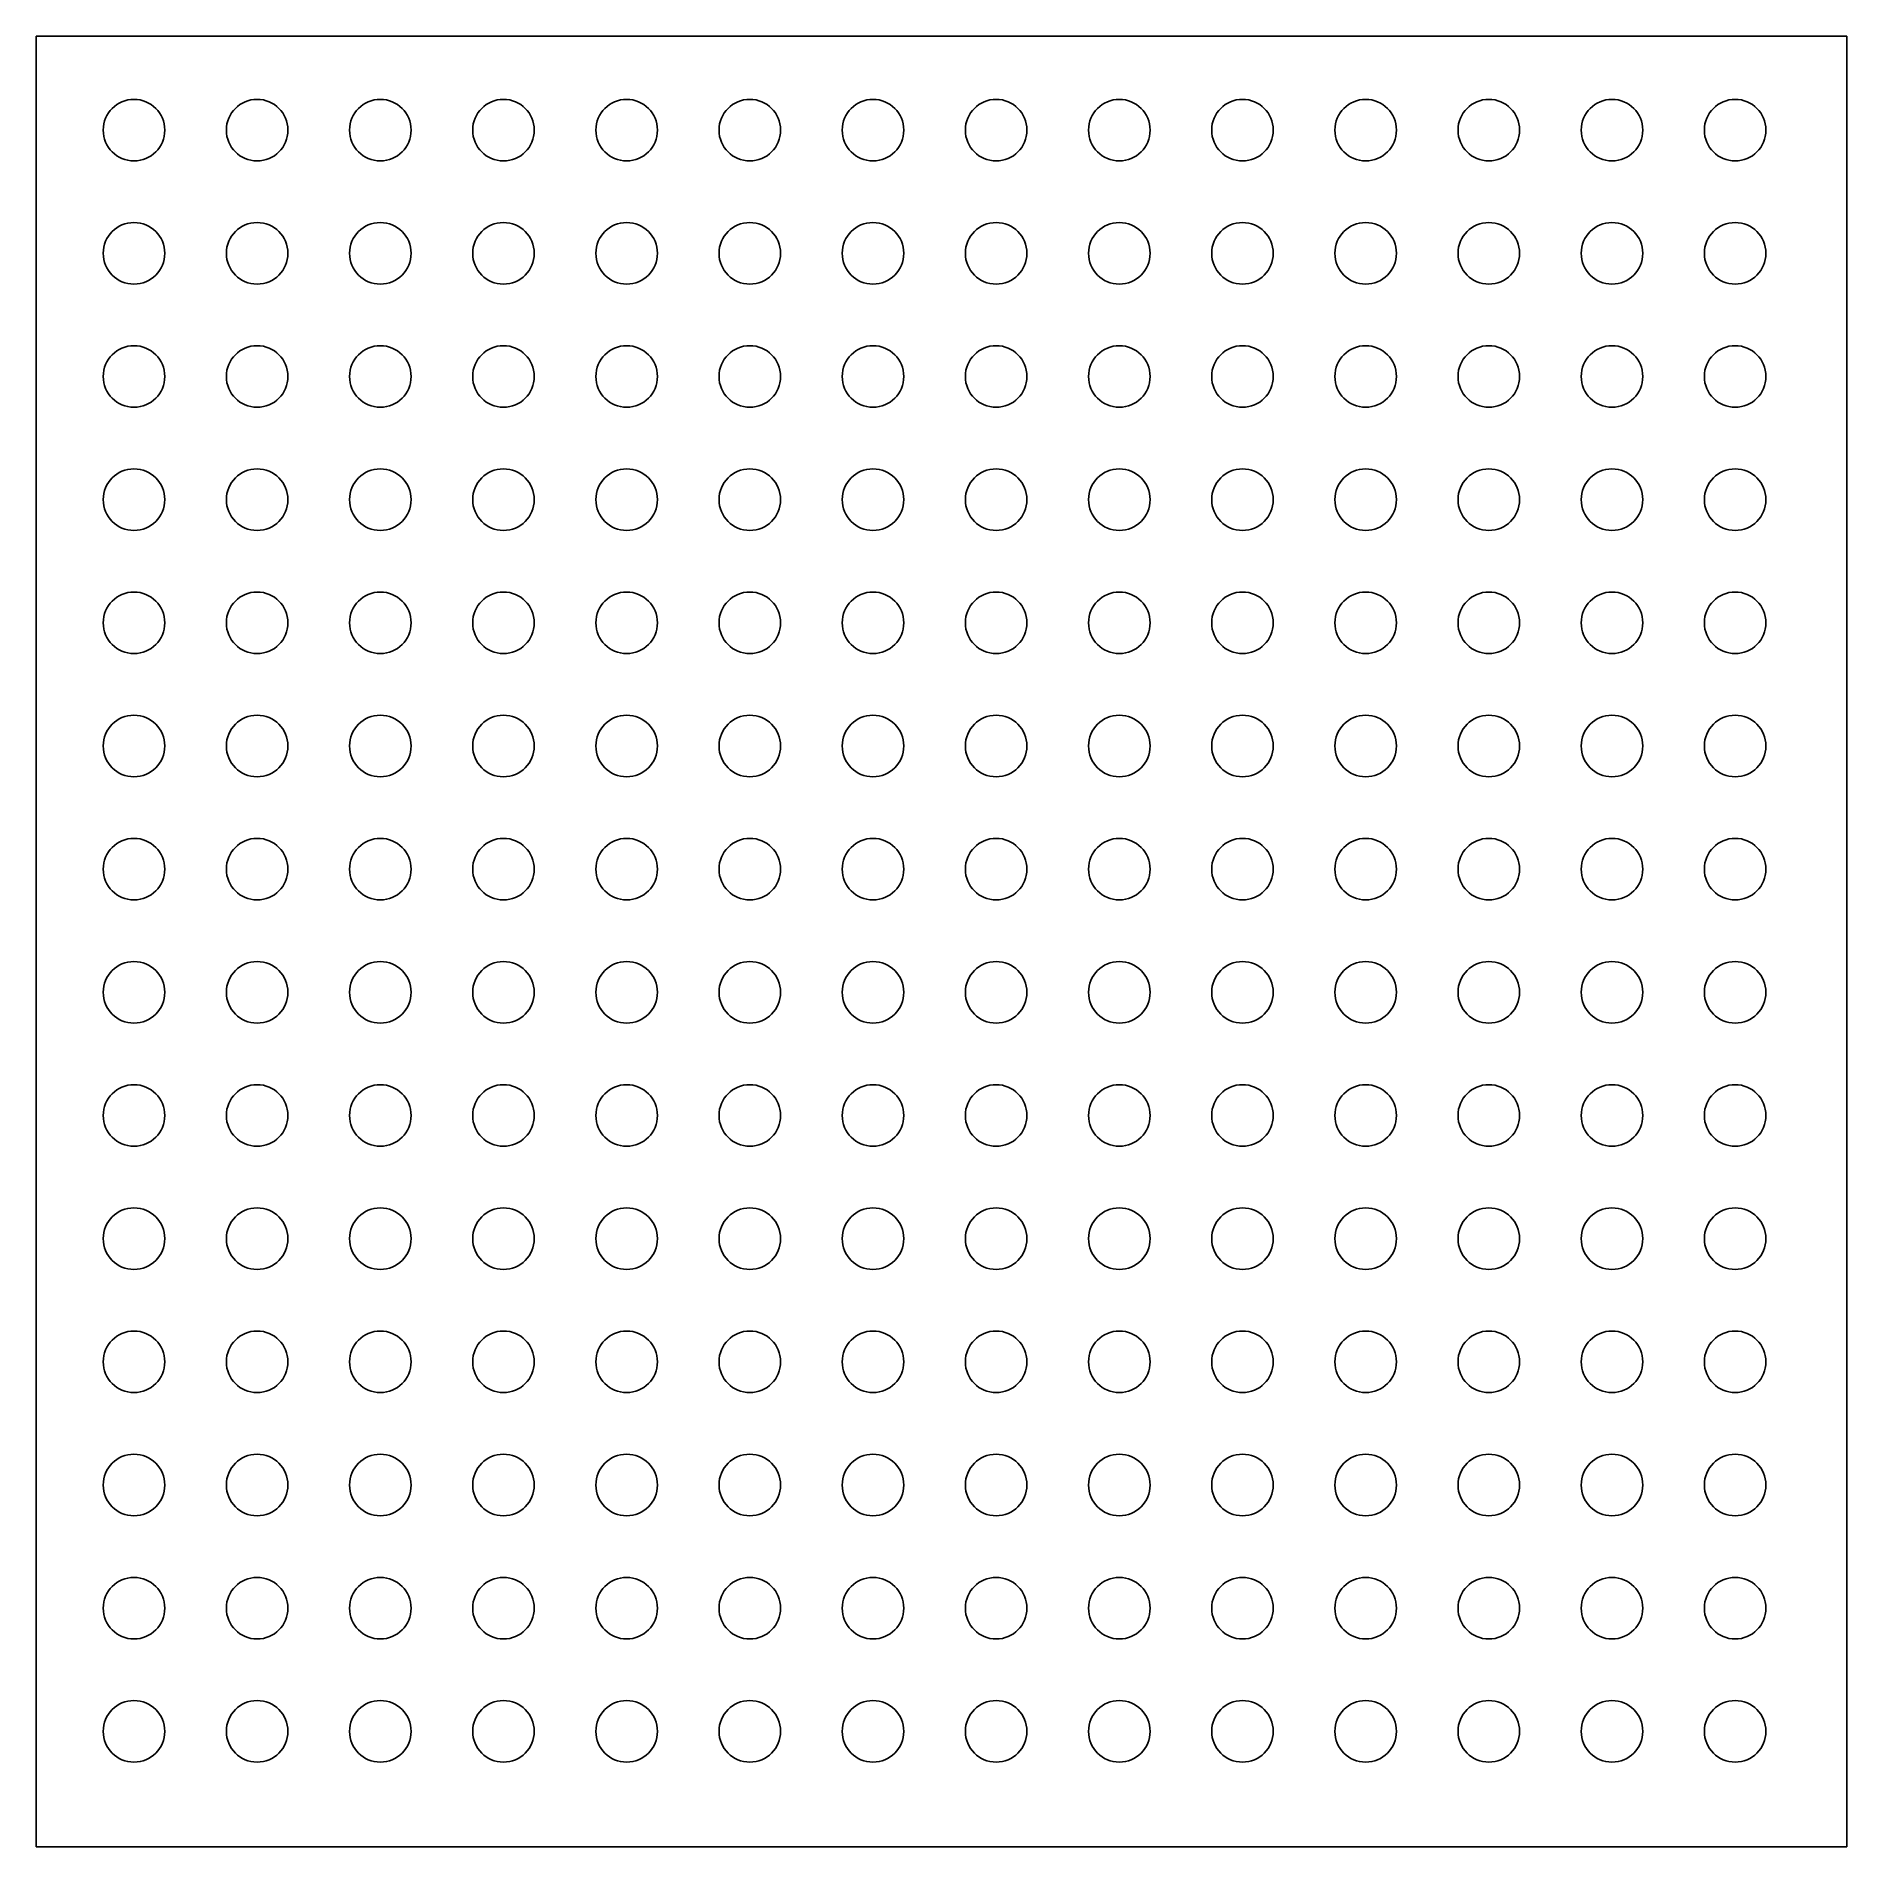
# Model space of a CAD drawing. Header units: millimetres. Extents: x -50 to 391, y 0 to 441.
import ezdxf

# ---------------------------------------------------------------- set-up
doc = ezdxf.new("R2010")
doc.units = ezdxf.units.MM

msp = doc.modelspace()

# ---------------------------------------------------------------- linework, layer by layer
at = {"color": 7, "linetype": 'Continuous'}
for p, q in [((-49.69, 0), (-49.69, 441)), ((-49.69, 441), (391.31, 441)), ((391.31, 0), (391.31, 441)), ((-49.69, 0), (391.31, 0))]:
    msp.add_line(p, q, dxfattribs=at)
for centre in [(-25.88, 418.12), (4.12, 418.12), (34.12, 418.12), (64.12, 418.12), (94.12, 418.12), (124.12, 418.12), (154.12, 418.12), (184.12, 418.12), (214.12, 418.12), (244.12, 418.12), (274.12, 418.12), (304.12, 418.12), (334.12, 418.12), (364.12, 418.12), (-25.88, 388.12), (4.12, 388.12), (34.12, 388.12), (64.12, 388.12), (94.12, 388.12), (124.12, 388.12), (154.12, 388.12), (184.12, 388.12), (214.12, 388.12), (244.12, 388.12), (274.12, 388.12), (304.12, 388.12), (334.12, 388.12), (364.12, 388.12), (-25.88, 358.12), (4.12, 358.12), (34.12, 358.12), (64.12, 358.12), (94.12, 358.12), (124.12, 358.12), (154.12, 358.12), (184.12, 358.12), (214.12, 358.12), (244.12, 358.12), (274.12, 358.12), (304.12, 358.12), (334.12, 358.12), (364.12, 358.12), (-25.88, 328.12), (4.12, 328.12), (34.12, 328.12), (64.12, 328.12), (94.12, 328.12), (124.12, 328.12), (154.12, 328.12), (184.12, 328.12), (214.12, 328.12), (244.12, 328.12), (274.12, 328.12), (304.12, 328.12), (334.12, 328.12), (364.12, 328.12), (-25.88, 298.12), (4.12, 298.12), (34.12, 298.12), (64.12, 298.12), (94.12, 298.12), (124.12, 298.12), (154.12, 298.12), (184.12, 298.12), (214.12, 298.12), (244.12, 298.12), (274.12, 298.12), (304.12, 298.12), (334.12, 298.12), (364.12, 298.12), (-25.88, 268.12), (4.12, 268.12), (34.12, 268.12), (64.12, 268.12), (94.12, 268.12), (124.12, 268.12), (154.12, 268.12), (184.12, 268.12), (214.12, 268.12), (244.12, 268.12), (274.12, 268.12), (304.12, 268.12), (334.12, 268.12), (364.12, 268.12), (-25.88, 238.12), (4.12, 238.12), (34.12, 238.12), (64.12, 238.12), (94.12, 238.12), (124.12, 238.12), (154.12, 238.12), (184.12, 238.12), (214.12, 238.12), (244.12, 238.12), (274.12, 238.12), (304.12, 238.12), (334.12, 238.12), (364.12, 238.12), (-25.88, 208.12), (4.12, 208.12), (34.12, 208.12), (64.12, 208.12), (94.12, 208.12), (124.12, 208.12), (154.12, 208.12), (184.12, 208.12), (214.12, 208.12), (244.12, 208.12), (274.12, 208.12), (304.12, 208.12), (334.12, 208.12), (364.12, 208.12), (-25.88, 178.12), (4.12, 178.12), (34.12, 178.12), (64.12, 178.12), (94.12, 178.12), (124.12, 178.12), (154.12, 178.12), (184.12, 178.12), (214.12, 178.12), (244.12, 178.12), (274.12, 178.12), (304.12, 178.12), (334.12, 178.12), (364.12, 178.12), (-25.88, 148.12), (4.12, 148.12), (34.12, 148.12), (64.12, 148.12), (94.12, 148.12), (124.12, 148.12), (154.12, 148.12), (184.12, 148.12), (214.12, 148.12), (244.12, 148.12), (274.12, 148.12), (304.12, 148.12), (334.12, 148.12), (364.12, 148.12), (-25.88, 118.12), (4.12, 118.12), (34.12, 118.12), (64.12, 118.12), (94.12, 118.12), (124.12, 118.12), (154.12, 118.12), (184.12, 118.12), (214.12, 118.12), (244.12, 118.12), (274.12, 118.12), (304.12, 118.12), (334.12, 118.12), (364.12, 118.12), (-25.88, 88.12), (4.12, 88.12), (34.12, 88.12), (64.12, 88.12), (94.12, 88.12), (124.12, 88.12), (154.12, 88.12), (184.12, 88.12), (214.12, 88.12), (244.12, 88.12), (274.12, 88.12), (304.12, 88.12), (334.12, 88.12), (364.12, 88.12), (-25.88, 58.12), (4.12, 58.12), (34.12, 58.12), (64.12, 58.12), (94.12, 58.12), (124.12, 58.12), (154.12, 58.12), (184.12, 58.12), (214.12, 58.12), (244.12, 58.12), (274.12, 58.12), (304.12, 58.12), (334.12, 58.12), (364.12, 58.12), (-25.88, 28.12), (4.12, 28.12), (34.12, 28.12), (64.12, 28.12), (94.12, 28.12), (124.12, 28.12), (154.12, 28.12), (184.12, 28.12), (214.12, 28.12), (244.12, 28.12), (274.12, 28.12), (304.12, 28.12), (334.12, 28.12), (364.12, 28.12)]:
    msp.add_circle(centre, 7.5, dxfattribs=at)

doc.saveas('drawing.dxf')
